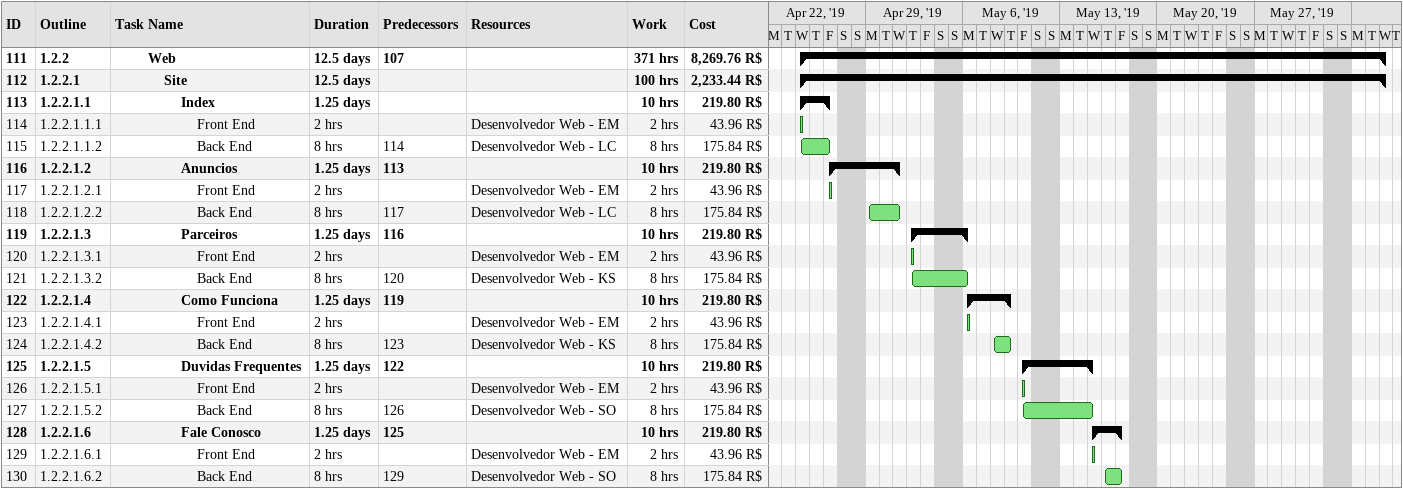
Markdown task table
| ID | WBS | Task | Duration | Start | Finish | Predecessors | Resources | Work (h) | Cost (R$) |
|---|---|---|---|---|---|---|---|---|---|
| 111 | 1.2.2 | **Web** | 12.5d | 2019-04-24 | 2019-06-05 | 107 |  | 371 | 8269.76 |
| 112 | 1.2.2.1 | **Site** | 12.5d | 2019-04-24 | 2019-06-05 |  |  | 100 | 2233.44 |
| 113 | 1.2.2.1.1 | **Index** | 1.25d | 2019-04-24 | 2019-04-26 |  |  | 10 | 219.80 |
| 114 | 1.2.2.1.1.1 | Front End | 2h | 2019-04-24 | 2019-04-24 |  | Desenvolvedor Web - EM | 2 | 43.96 |
| 115 | 1.2.2.1.1.2 | Back End | 8h | 2019-04-24 | 2019-04-26 | 114 | Desenvolvedor Web - LC | 8 | 175.84 |
| 116 | 1.2.2.1.2 | **Anuncios** | 1.25d | 2019-04-26 | 2019-05-01 | 113 |  | 10 | 219.80 |
| 117 | 1.2.2.1.2.1 | Front End | 2h | 2019-04-26 | 2019-04-26 |  | Desenvolvedor Web - EM | 2 | 43.96 |
| 118 | 1.2.2.1.2.2 | Back End | 8h | 2019-04-29 | 2019-05-01 | 117 | Desenvolvedor Web - LC | 8 | 175.84 |
| 119 | 1.2.2.1.3 | **Parceiros** | 1.25d | 2019-05-02 | 2019-05-06 | 116 |  | 10 | 219.80 |
| 120 | 1.2.2.1.3.1 | Front End | 2h | 2019-05-02 | 2019-05-02 |  | Desenvolvedor Web - EM | 2 | 43.96 |
| 121 | 1.2.2.1.3.2 | Back End | 8h | 2019-05-02 | 2019-05-06 | 120 | Desenvolvedor Web - KS | 8 | 175.84 |
| 122 | 1.2.2.1.4 | **Como Funciona** | 1.25d | 2019-05-06 | 2019-05-09 | 119 |  | 10 | 219.80 |
| 123 | 1.2.2.1.4.1 | Front End | 2h | 2019-05-06 | 2019-05-06 |  | Desenvolvedor Web - EM | 2 | 43.96 |
| 124 | 1.2.2.1.4.2 | Back End | 8h | 2019-05-08 | 2019-05-09 | 123 | Desenvolvedor Web - KS | 8 | 175.84 |
| 125 | 1.2.2.1.5 | **Duvidas Frequentes** | 1.25d | 2019-05-10 | 2019-05-15 | 122 |  | 10 | 219.80 |
| 126 | 1.2.2.1.5.1 | Front End | 2h | 2019-05-10 | 2019-05-10 |  | Desenvolvedor Web - EM | 2 | 43.96 |
| 127 | 1.2.2.1.5.2 | Back End | 8h | 2019-05-10 | 2019-05-15 | 126 | Desenvolvedor Web - SO | 8 | 175.84 |
| 128 | 1.2.2.1.6 | **Fale Conosco** | 1.25d | 2019-05-15 | 2019-05-17 | 125 |  | 10 | 219.80 |
| 129 | 1.2.2.1.6.1 | Front End | 2h | 2019-05-15 | 2019-05-15 |  | Desenvolvedor Web - EM | 2 | 43.96 |
| 130 | 1.2.2.1.6.2 | Back End | 8h | 2019-05-16 | 2019-05-17 | 129 | Desenvolvedor Web - SO | 8 | 175.84 |
